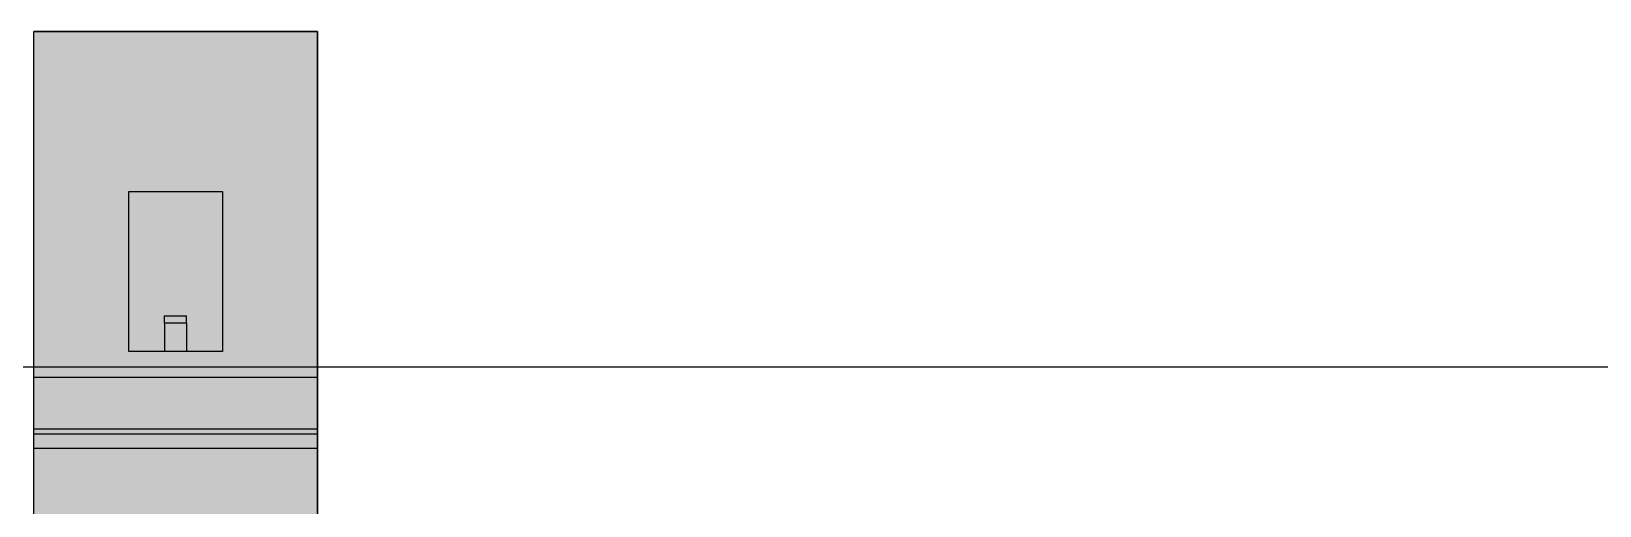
# Model space of a CAD drawing. Extents: x 20 to 1829, y -86 to 701.
# Drawn here: x 1384.8 to 1413.26, y 161.22 to 169.82 of the extents above; entities that cross this region are included whole.
import ezdxf

# ---------------------------------------------------------------- set-up
doc = ezdxf.new("R2010")
doc.units = 0
doc.layers.add('SYMS', color=7, linetype='Continuous')

# ---------------------------------------------------------------- blocks, each defined once
blk = doc.blocks.new('clipfix_35_5-select__2', base_point=(-147.547, 71.306))
at = {"color": 7, "linetype": 'Continuous'}
for p, q in [((-147.547, 76.456), (-147.547, 71.306)), ((-141.281, 76.456), (-147.547, 76.456)), ((-141.281, 71.306), (-141.281, 76.456)), ((-140.345, 76.456), (-141.281, 76.456)), ((-140.345, 71.306), (-140.345, 76.456)), ((-140.244, 76.456), (-140.345, 76.456)), ((-140.244, 76.456), (-140.244, 71.306)), ((-139.986, 76.456), (-140.244, 76.456)), ((-139.986, 76.456), (-139.986, 71.306)), ((-132.965, 76.456), (-139.986, 76.456)), ((-144.647, 73.031), (-144.647, 74.731)), ((-144.647, 74.731), (-141.747, 74.731)), ((-141.747, 74.731), (-141.747, 74.081)), ((-142.261, 74.081), (-142.392, 74.081)), ((-142.392, 73.681), (-142.392, 74.081)), ((-142.261, 74.081), (-142.261, 73.681)), ((-142.261, 74.081), (-141.747, 74.081)), ((-141.747, 74.081), (-141.747, 73.681)), ((-142.261, 73.681), (-142.392, 73.681)), ((-142.261, 73.681), (-141.747, 73.681)), ((-141.747, 73.681), (-141.747, 73.031)), ((-141.747, 73.031), (-144.647, 73.031)), ((-141.281, 71.306), (-147.547, 71.306)), ((-140.345, 71.306), (-141.281, 71.306)), ((-140.244, 71.306), (-140.345, 71.306)), ((-139.986, 71.306), (-140.244, 71.306)), ((-132.965, 71.306), (-139.986, 71.306))]:
    blk.add_line(p, q, dxfattribs=at)

msp = doc.modelspace()

# ---------------------------------------------------------------- hatches: boundary and pattern name
at = {"layer": 'SYMS', "true_color": 0x8fbdb9}
h = msp.add_hatch(color=253, dxfattribs=at)
h.dxf.hatch_style = 1
h.paths.add_polyline_path([(1389.994, 169.82), (1384.844, 169.82), (1384.844, 121.22), (1389.994, 121.22)])

# ---------------------------------------------------------------- linework, layer by layer
at = {"layer": 'SYMS'}
msp.add_line((1206.388, 163.739), (1451.271, 163.739), dxfattribs=at)
msp.add_lwpolyline([(1384.844, 169.82), (1389.994, 169.82), (1389.994, 121.22), (1384.844, 121.22)], close=True, dxfattribs=at)

# ---------------------------------------------------------------- block references
at = {"rotation": 270}
msp.add_blockref('clipfix_35_5-select__2', (1384.844, 169.82), dxfattribs=at)

doc.saveas('drawing.dxf')
